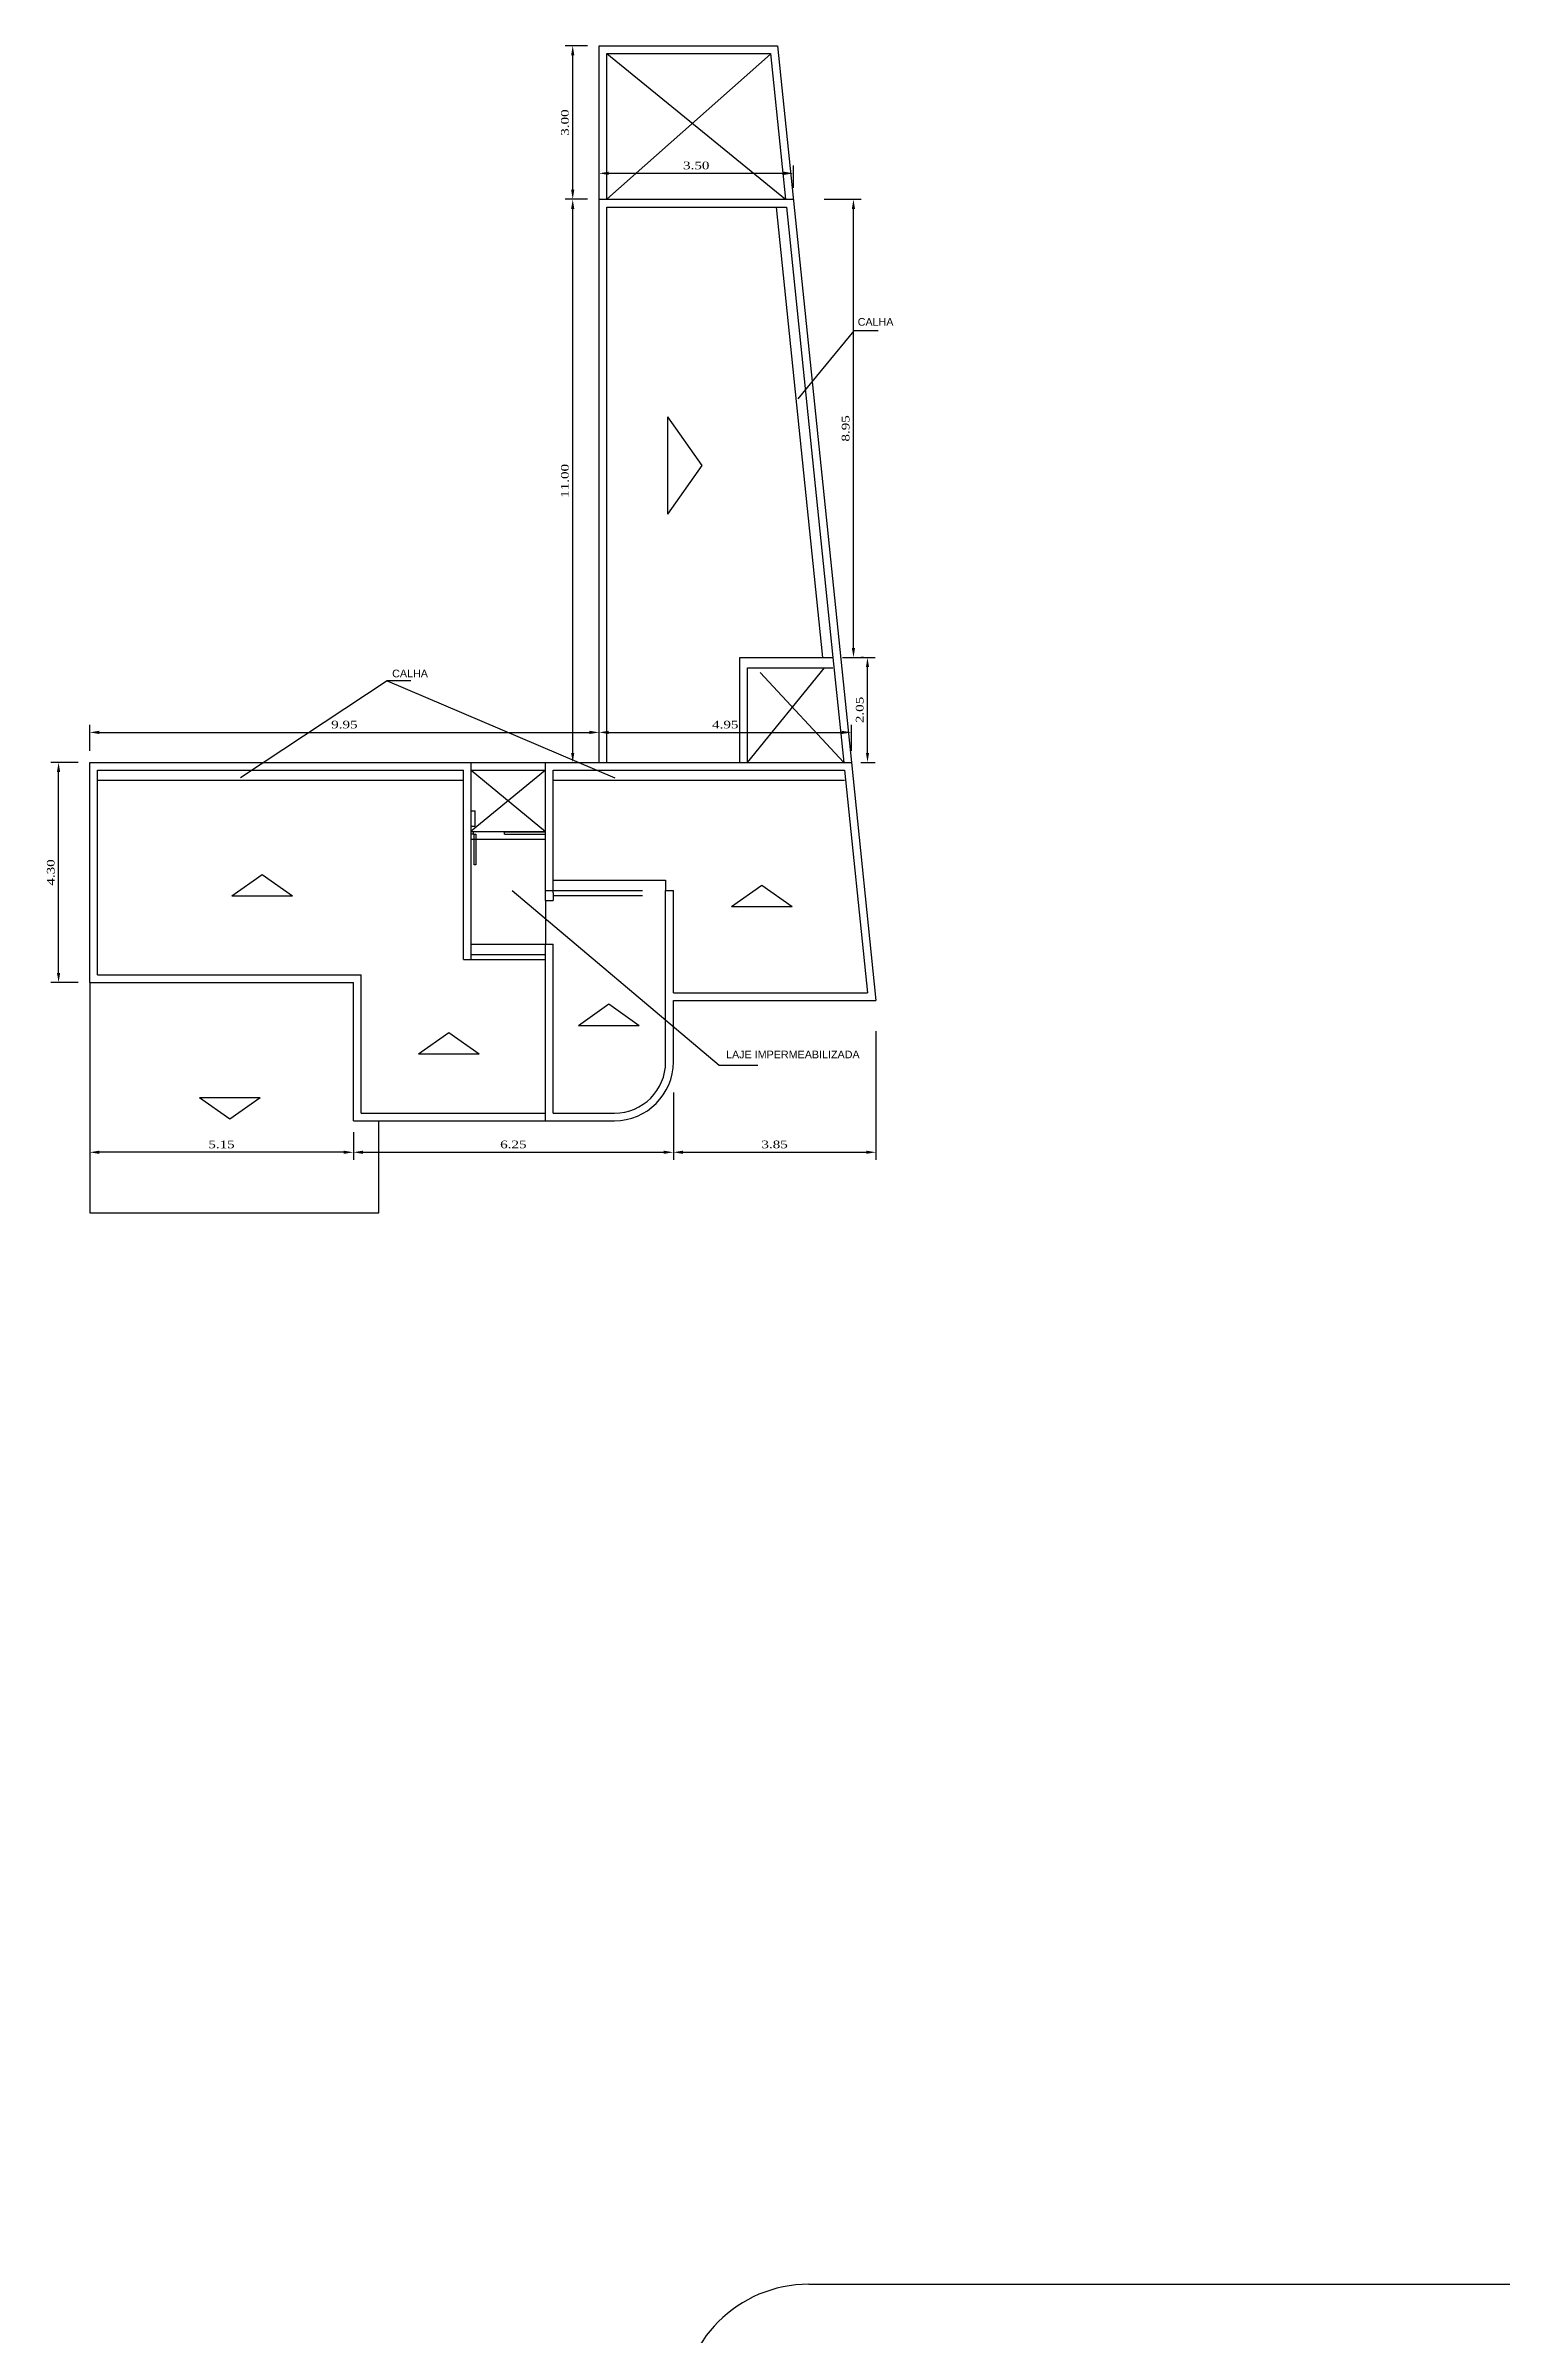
# Model space of a CAD drawing. Extents: x 2634 to 2816, y 1224 to 1357.
# Drawn here: x 2712.92 to 2741.35, y 1311.83 to 1356.53 of the extents above; entities that cross this region are included whole.
import ezdxf

# ---------------------------------------------------------------- set-up
doc = ezdxf.new("R2010")
doc.units = 0
doc.header["$LTSCALE"] = 35
doc.linetypes.add('DASHED', pattern=[0.75, 0.5, -0.25])
doc.linetypes.add('DASHED2', pattern=[0.375, 0.25, -0.125])
doc.layers.get('0').update_dxf_attribs({"linetype": 'CONTINUOUS'})
doc.layers.get('DEFPOINTS').update_dxf_attribs({"linetype": 'CONTINUOUS'})
for name, color, linetype in [('ALVENARIA', 1, 'CONTINUOUS'), ('FRACA', 2, 'CONTINUOUS'), ('MÉDIA', 4, 'CONTINUOUS')]:
    doc.layers.add(name, color=color, linetype=linetype)
doc.styles.add('REGUA60', font='times.ttf', dxfattribs={"width": 1.3})
doc.dimstyles.new('STANDARD$0', dxfattribs={"dimscale": 0.75, "dimtxt": 1.5, "dimasz": 0.01, "dimexe": 2, "dimexo": 3, "dimgap": 0.98, "dimtad": 1, "dimrnd": 0.5, "dimdsep": 46, "dimlunit": 6, "dimtxsty": 'REGUA60', "dimblk1": 'ARCHTICK', "dimblk2": 'ARCHTICK', "dimsah": 1, "dimcen": 4, "dimdle": 4, "dimclrt": 2, "dimaunit": 1, "dimadec": 0, "dimazin": 0, "dimtfac": 1, "dimtdec": 4, "dimtofl": 0, "dimtmove": 0, "dimatfit": 3, "dimldrblk": 'ARCHTICK', "dimfxl": 1, "dimtolj": 1, "dimtzin": 0, "dimarcsym": 0})

# ---------------------------------------------------------------- blocks, each defined once
blk = doc.blocks.new('*D69')
at = {"layer": 'DEFPOINTS', "color": 0}
for p in [(2713.776, 1335.534), (2718.926, 1335.534), (2713.776, 1334.918)]:
    blk.add_point(p, dxfattribs=at)
at = {"layer": 'FRACA', "color": 0}
for p, q in [((2718.926, 1335.309), (2718.926, 1334.768)), ((2718.738, 1334.918), (2713.963, 1334.918))]:
    blk.add_line(p, q, dxfattribs=at)
for points in [[(2713.963, 1334.949), (2713.963, 1334.887), (2713.776, 1334.918)], [(2718.738, 1334.949), (2718.738, 1334.887), (2718.926, 1334.918)]]:
    blk.add_solid(points, dxfattribs=at)
at = {"layer": 'FRACA', "color": 2, "insert": (2716.351, 1335.07), "char_height": 0.15, "attachment_point": 5, "style": 'REGUA60'}
blk.add_mtext('\\A1;5.15', dxfattribs=at)
blk = doc.blocks.new('_ARCHTICK')
at = {"color": 0, "linetype": 'ByBlock', "const_width": 0.15}
blk.add_lwpolyline([(-0.5, -0.5), (0.5, 0.5)], dxfattribs=at)
blk = doc.blocks.new('*D70')
at = {"layer": 'DEFPOINTS', "color": 0}
for p in [(2725.176, 1336.684), (2718.926, 1335.534), (2725.176, 1334.918)]:
    blk.add_point(p, dxfattribs=at)
at = {"layer": 'FRACA', "color": 0}
for p, q in [((2725.176, 1336.084), (2725.176, 1334.768)), ((2718.926, 1334.934), (2718.926, 1334.768)), ((2719.113, 1334.918), (2724.988, 1334.918))]:
    blk.add_line(p, q, dxfattribs=at)
for points in [[(2719.113, 1334.949), (2719.113, 1334.887), (2718.926, 1334.918)], [(2724.988, 1334.949), (2724.988, 1334.887), (2725.176, 1334.918)]]:
    blk.add_solid(points, dxfattribs=at)
at = {"layer": 'FRACA', "color": 2, "insert": (2722.051, 1335.07), "char_height": 0.15, "attachment_point": 5, "style": 'REGUA60'}
blk.add_mtext('\\A1;6.25', dxfattribs=at)
blk = doc.blocks.new('*D71')
at = {"layer": 'DEFPOINTS', "color": 0}
for p in [(2729.133, 1337.884), (2725.176, 1336.684), (2729.133, 1334.918)]:
    blk.add_point(p, dxfattribs=at)
at = {"layer": 'FRACA', "color": 0}
for p, q in [((2729.133, 1337.284), (2729.133, 1334.768)), ((2725.176, 1336.084), (2725.176, 1334.768)), ((2725.363, 1334.918), (2728.945, 1334.918))]:
    blk.add_line(p, q, dxfattribs=at)
for points in [[(2725.363, 1334.949), (2725.363, 1334.887), (2725.176, 1334.918)], [(2728.945, 1334.949), (2728.945, 1334.887), (2729.133, 1334.918)]]:
    blk.add_solid(points, dxfattribs=at)
at = {"layer": 'FRACA', "color": 2, "insert": (2727.154, 1335.07), "char_height": 0.15, "attachment_point": 5, "style": 'REGUA60'}
blk.add_mtext('\\A1;3.85', dxfattribs=at)
blk = doc.blocks.new('*D72')
at = {"layer": 'DEFPOINTS', "color": 0}
for p in [(2713.169, 1342.534), (2713.776, 1342.534), (2713.776, 1338.234)]:
    blk.add_point(p, dxfattribs=at)
at = {"layer": 'FRACA', "color": 0}
for p, q in [((2713.551, 1342.534), (2713.019, 1342.534)), ((2713.169, 1338.421), (2713.169, 1342.346)), ((2713.551, 1338.234), (2713.019, 1338.234))]:
    blk.add_line(p, q, dxfattribs=at)
for points in [[(2713.137, 1342.346), (2713.2, 1342.346), (2713.169, 1342.534)], [(2713.137, 1338.421), (2713.2, 1338.421), (2713.169, 1338.234)]]:
    blk.add_solid(points, dxfattribs=at)
at = {"layer": 'FRACA', "color": 2, "insert": (2713.017, 1340.384), "char_height": 0.15, "attachment_point": 5, "rotation": 90, "style": 'REGUA60'}
blk.add_mtext('\\A1;4.30', dxfattribs=at)
blk = doc.blocks.new('*D73')
at = {"layer": 'DEFPOINTS', "color": 0}
for p in [(2723.726, 1343.12), (2713.776, 1342.534), (2723.726, 1342.534)]:
    blk.add_point(p, dxfattribs=at)
at = {"layer": 'FRACA', "color": 0}
for p, q in [((2713.776, 1342.759), (2713.776, 1343.27)), ((2713.963, 1343.12), (2723.538, 1343.12))]:
    blk.add_line(p, q, dxfattribs=at)
for points in [[(2713.963, 1343.152), (2713.963, 1343.089), (2713.776, 1343.12)], [(2723.538, 1343.152), (2723.538, 1343.089), (2723.726, 1343.12)]]:
    blk.add_solid(points, dxfattribs=at)
at = {"layer": 'FRACA', "color": 2, "insert": (2718.751, 1343.272), "char_height": 0.15, "attachment_point": 5, "style": 'REGUA60'}
blk.add_mtext('\\A1;9.95', dxfattribs=at)
blk = doc.blocks.new('*D74')
at = {"layer": 'DEFPOINTS', "color": 0}
for p in [(2728.654, 1343.12), (2723.726, 1342.534), (2728.654, 1342.534)]:
    blk.add_point(p, dxfattribs=at)
at = {"layer": 'FRACA', "color": 0}
for p, q in [((2723.913, 1343.12), (2728.466, 1343.12)), ((2728.654, 1342.759), (2728.654, 1343.27))]:
    blk.add_line(p, q, dxfattribs=at)
for points in [[(2723.913, 1343.152), (2723.913, 1343.089), (2723.726, 1343.12)], [(2728.466, 1343.152), (2728.466, 1343.089), (2728.654, 1343.12)]]:
    blk.add_solid(points, dxfattribs=at)
at = {"layer": 'FRACA', "color": 2, "insert": (2726.19, 1343.272), "char_height": 0.15, "attachment_point": 5, "style": 'REGUA60'}
blk.add_mtext('\\A1;4.95', dxfattribs=at)
blk = doc.blocks.new('*D75')
at = {"layer": 'DEFPOINTS', "color": 0}
for p in [(2723.211, 1353.534), (2723.726, 1353.534), (2723.726, 1342.534)]:
    blk.add_point(p, dxfattribs=at)
at = {"layer": 'FRACA', "color": 0}
for p, q in [((2723.501, 1353.534), (2723.061, 1353.534)), ((2723.211, 1342.721), (2723.211, 1353.346))]:
    blk.add_line(p, q, dxfattribs=at)
for points in [[(2723.179, 1353.346), (2723.242, 1353.346), (2723.211, 1353.534)], [(2723.179, 1342.721), (2723.242, 1342.721), (2723.211, 1342.534)]]:
    blk.add_solid(points, dxfattribs=at)
at = {"layer": 'FRACA', "color": 2, "insert": (2723.059, 1348.034), "char_height": 0.15, "attachment_point": 5, "rotation": 90, "style": 'REGUA60'}
blk.add_mtext('\\A1;11.00', dxfattribs=at)
blk = doc.blocks.new('*D76')
at = {"layer": 'DEFPOINTS', "color": 0}
for p in [(2723.211, 1356.534), (2723.726, 1356.534), (2723.726, 1353.534)]:
    blk.add_point(p, dxfattribs=at)
at = {"layer": 'FRACA', "color": 0}
for p, q in [((2723.501, 1356.534), (2723.061, 1356.534)), ((2723.211, 1353.721), (2723.211, 1356.346))]:
    blk.add_line(p, q, dxfattribs=at)
for points in [[(2723.179, 1356.346), (2723.242, 1356.346), (2723.211, 1356.534)], [(2723.179, 1353.721), (2723.242, 1353.721), (2723.211, 1353.534)]]:
    blk.add_solid(points, dxfattribs=at)
at = {"layer": 'FRACA', "color": 2, "insert": (2723.059, 1355.034), "char_height": 0.15, "attachment_point": 5, "rotation": 90, "style": 'REGUA60'}
blk.add_mtext('\\A1;3.00', dxfattribs=at)
blk = doc.blocks.new('*D77')
at = {"layer": 'DEFPOINTS', "color": 0}
for p in [(2727.52, 1354.042), (2723.726, 1353.534), (2727.52, 1353.534)]:
    blk.add_point(p, dxfattribs=at)
at = {"layer": 'FRACA', "color": 0}
for p, q in [((2727.52, 1353.759), (2727.52, 1354.192)), ((2723.913, 1354.042), (2727.332, 1354.042))]:
    blk.add_line(p, q, dxfattribs=at)
for points in [[(2723.913, 1354.074), (2723.913, 1354.011), (2723.726, 1354.042)], [(2727.332, 1354.074), (2727.332, 1354.011), (2727.52, 1354.042)]]:
    blk.add_solid(points, dxfattribs=at)
at = {"layer": 'FRACA', "color": 2, "insert": (2725.623, 1354.194), "char_height": 0.15, "attachment_point": 5, "style": 'REGUA60'}
blk.add_mtext('\\A1;3.50', dxfattribs=at)
blk = doc.blocks.new('*D78')
at = {"layer": 'DEFPOINTS', "color": 0}
for p in [(2728.291, 1344.584), (2728.968, 1344.584), (2728.654, 1342.534)]:
    blk.add_point(p, dxfattribs=at)
at = {"layer": 'FRACA', "color": 0}
for p, q in [((2728.479, 1344.584), (2729.118, 1344.584)), ((2728.968, 1342.721), (2728.968, 1344.396)), ((2728.841, 1342.534), (2729.118, 1342.534))]:
    blk.add_line(p, q, dxfattribs=at)
for points in [[(2728.937, 1344.396), (2728.999, 1344.396), (2728.968, 1344.584)], [(2728.937, 1342.721), (2728.999, 1342.721), (2728.968, 1342.534)]]:
    blk.add_solid(points, dxfattribs=at)
at = {"layer": 'FRACA', "color": 2, "insert": (2728.817, 1343.559), "char_height": 0.15, "attachment_point": 5, "rotation": 90, "style": 'REGUA60'}
blk.add_mtext('\\A1;2.05', dxfattribs=at)
blk = doc.blocks.new('*D79')
at = {"layer": 'DEFPOINTS', "color": 0}
for p in [(2727.52, 1353.534), (2728.694, 1353.534), (2728.291, 1344.584)]:
    blk.add_point(p, dxfattribs=at)
at = {"layer": 'FRACA', "color": 0}
for p, q in [((2728.12, 1353.534), (2728.844, 1353.534)), ((2728.694, 1344.771), (2728.694, 1353.346)), ((2728.891, 1344.584), (2728.844, 1344.584))]:
    blk.add_line(p, q, dxfattribs=at)
for points in [[(2728.662, 1353.346), (2728.725, 1353.346), (2728.694, 1353.534)], [(2728.662, 1344.771), (2728.725, 1344.771), (2728.694, 1344.584)]]:
    blk.add_solid(points, dxfattribs=at)
at = {"layer": 'FRACA', "color": 2, "insert": (2728.542, 1349.059), "char_height": 0.15, "attachment_point": 5, "rotation": 90, "style": 'REGUA60'}
blk.add_mtext('\\A1;8.95', dxfattribs=at)

msp = doc.modelspace()

# ---------------------------------------------------------------- linework, layer by layer
at = {"layer": 'ALVENARIA'}
for p, q in [((2728.291, 1344.584), (2728.503, 1342.534)), ((2713.776, 1342.534), (2721.226, 1342.534)), ((2713.776, 1338.234), (2713.776, 1342.534)), ((2721.226, 1338.684), (2721.226, 1342.534)), ((2722.676, 1339.984), (2722.676, 1342.534)), ((2722.676, 1342.534), (2728.654, 1342.534)), ((2728.654, 1342.534), (2729.133, 1337.884)), ((2713.926, 1342.384), (2721.076, 1342.384)), ((2713.926, 1338.384), (2713.926, 1342.384)), ((2721.076, 1338.684), (2721.076, 1342.384)), ((2722.826, 1342.384), (2728.518, 1342.384)), ((2722.826, 1339.984), (2722.826, 1342.384)), ((2728.518, 1342.384), (2728.967, 1338.034)), ((2722.676, 1340.034), (2722.826, 1340.034)), ((2722.676, 1339.834), (2722.676, 1339.984)), ((2722.826, 1339.984), (2722.826, 1339.834)), ((2725.026, 1336.684), (2725.026, 1340.034)), ((2725.026, 1340.034), (2725.176, 1340.034)), ((2725.176, 1338.034), (2725.176, 1340.034)), ((2722.676, 1339.834), (2722.826, 1339.834)), ((2722.676, 1335.534), (2722.676, 1338.984)), ((2722.676, 1338.984), (2722.826, 1338.984)), ((2722.826, 1335.684), (2722.826, 1338.984)), ((2721.076, 1338.684), (2721.226, 1338.684)), ((2713.776, 1338.234), (2718.926, 1338.234)), ((2713.926, 1338.384), (2719.076, 1338.384)), ((2718.926, 1335.534), (2718.926, 1338.234)), ((2719.076, 1335.684), (2719.076, 1338.384)), ((2725.176, 1338.034), (2728.967, 1338.034)), ((2725.176, 1337.884), (2729.133, 1337.884)), ((2725.176, 1336.684), (2725.176, 1337.884)), ((2718.926, 1335.534), (2722.826, 1335.534)), ((2719.076, 1335.684), (2722.676, 1335.684)), ((2722.826, 1335.684), (2724.026, 1335.684)), ((2722.826, 1335.534), (2724.026, 1335.534))]:
    msp.add_line(p, q, dxfattribs=at)
for radius in [1.15, 1]:
    msp.add_arc((2724.026, 1336.684), radius, 270, 0, dxfattribs=at)
at = {"layer": 'FRACA'}
for p, q in [((2728.7, 1350.962), (2727.61, 1349.636)), ((2729.176, 1350.962), (2728.7, 1350.962)), ((2719.586, 1344.125), (2716.722, 1342.233)), ((2720.047, 1344.125), (2719.586, 1344.125)), ((2719.586, 1344.125), (2724.035, 1342.233)), ((2721.226, 1342.534), (2722.676, 1342.534)), ((2721.226, 1342.384), (2722.676, 1342.384)), ((2721.226, 1341.589), (2721.306, 1341.589)), ((2721.226, 1341.289), (2721.306, 1341.289)), ((2721.306, 1341.289), (2721.306, 1341.589)), ((2721.226, 1341.184), (2722.676, 1341.184)), ((2721.226, 1341.034), (2722.676, 1341.034)), ((2726.068, 1336.616), (2722.03, 1340.028)), ((2722.826, 1340.234), (2725.026, 1340.234)), ((2725.026, 1340.234), (2725.026, 1340.034)), ((2722.676, 1339.834), (2722.676, 1338.984)), ((2721.226, 1338.984), (2722.676, 1338.984)), ((2726.827, 1336.616), (2726.068, 1336.616))]:
    msp.add_line(p, q, dxfattribs=at)
at = {"layer": 'FRACA', "linetype": 'DASHED2', "ltscale": 0.2}
for p, q in [((2722.826, 1340.034), (2725.026, 1340.034)), ((2722.826, 1339.934), (2725.026, 1339.934)), ((2721.226, 1338.784), (2722.676, 1338.784)), ((2721.226, 1338.684), (2722.676, 1338.684))]:
    msp.add_line(p, q, dxfattribs=at)
at = {"layer": 'MÉDIA'}
for p, q in [((2723.726, 1356.534), (2727.21, 1356.534)), ((2723.726, 1342.534), (2723.726, 1356.534)), ((2727.21, 1356.534), (2728.654, 1342.534)), ((2723.876, 1356.384), (2727.369, 1353.534)), ((2723.876, 1353.534), (2723.876, 1356.384)), ((2723.876, 1356.384), (2727.075, 1356.384)), ((2723.876, 1353.534), (2727.076, 1356.371)), ((2727.075, 1356.384), (2727.369, 1353.534)), ((2723.726, 1353.534), (2727.52, 1353.534)), ((2723.876, 1342.534), (2723.876, 1353.384)), ((2723.876, 1353.384), (2727.384, 1353.384)), ((2727.183, 1353.384), (2728.09, 1344.584)), ((2727.384, 1353.384), (2728.291, 1344.584)), ((2725.74, 1348.336), (2725.069, 1349.288)), ((2725.069, 1347.384), (2725.069, 1349.288)), ((2725.069, 1347.384), (2725.74, 1348.336)), ((2726.626, 1342.534), (2728.129, 1344.384)), ((2726.626, 1342.534), (2726.626, 1344.384)), ((2726.626, 1344.384), (2728.291, 1344.384)), ((2728.503, 1342.534), (2726.874, 1344.289)), ((2713.926, 1342.184), (2721.076, 1342.184)), ((2722.676, 1342.384), (2721.226, 1341.189)), ((2721.226, 1342.384), (2722.676, 1341.184)), ((2722.826, 1342.184), (2728.518, 1342.184)), ((2721.276, 1341.134), (2721.226, 1341.134)), ((2721.276, 1341.134), (2721.276, 1341.184)), ((2721.276, 1341.134), (2721.316, 1341.134)), ((2721.286, 1340.534), (2721.286, 1341.134)), ((2721.316, 1341.134), (2721.316, 1340.534)), ((2721.876, 1341.134), (2721.876, 1341.184)), ((2721.876, 1341.175), (2722.676, 1341.175)), ((2721.876, 1341.134), (2722.676, 1341.134)), ((2717.145, 1340.34), (2716.552, 1339.923)), ((2717.737, 1339.923), (2717.145, 1340.34)), ((2721.316, 1340.534), (2721.286, 1340.534)), ((2717.737, 1339.923), (2716.552, 1339.923)), ((2726.906, 1340.132), (2726.313, 1339.715)), ((2727.498, 1339.715), (2726.906, 1340.132)), ((2727.498, 1339.715), (2726.313, 1339.715)), ((2713.776, 1338.234), (2713.776, 1333.734)), ((2723.918, 1337.808), (2723.326, 1337.391)), ((2724.511, 1337.391), (2723.918, 1337.808)), ((2720.792, 1337.253), (2720.2, 1336.836)), ((2721.385, 1336.836), (2720.792, 1337.253)), ((2724.511, 1337.391), (2723.326, 1337.391)), ((2721.385, 1336.836), (2720.2, 1336.836)), ((2715.923, 1335.991), (2717.108, 1335.991)), ((2715.923, 1335.991), (2716.515, 1335.573)), ((2716.515, 1335.573), (2717.108, 1335.991)), ((2719.426, 1333.734), (2719.426, 1335.534)), ((2713.776, 1333.734), (2719.426, 1333.734)), ((2727.822, 1312.804), (2769.772, 1312.804))]:
    msp.add_line(p, q, dxfattribs=at)
at = {"layer": 'MÉDIA', "linetype": 'DASHED', "ltscale": 0.2}
for p, q in [((2726.476, 1344.584), (2728.291, 1344.584)), ((2726.476, 1342.534), (2726.476, 1344.584))]:
    msp.add_line(p, q, dxfattribs=at)
at = {"layer": 'MÉDIA'}
msp.add_arc((2727.822, 1310.304), 2.5, 90, 180, dxfattribs=at)

# ---------------------------------------------------------------- texts
at = {"layer": 'FRACA', "char_height": 0.15, "attachment_point": 1, "style": 'REGUA60'}
for insert in [(2728.777, 1351.215), (2719.684, 1344.346)]:
    msp.add_mtext('\\fArial|b0|i0|c0|p34;\\C4;CALHA', dxfattribs=dict(at, insert=insert))
at = {"layer": 'MÉDIA', "insert": (2726.206, 1336.903), "char_height": 0.15, "attachment_point": 1, "style": 'REGUA60'}
msp.add_mtext('\\fArial|b0|i0|c0|p34;\\C4;LAJE IMPERMEABILIZADA', dxfattribs=at)

# ---------------------------------------------------------------- dimensions: what is measured, and where the dimension line sits
at = {"layer": 'FRACA'}
for base, p1, p2, override, picture, middle in [((2723.211, 1356.534), (2723.726, 1353.534), (2723.726, 1356.534), {"dimtxt": 0.2, "dimasz": 0.25, "dimexe": 0.2, "dimexo": 0.3, "dimgap": 0.1, "dimtoh": 1, "dimlfac": -1, "dimrnd": 0, "dimzin": 7, "dimlunit": 2, "dimsah": 0, "dimdle": 0.1, "dimse1": 1, "dimtofl": 1, "dimatfit": 0}, '*D76', (2723.059, 1355.034)), ((2723.211, 1353.534), (2723.726, 1342.534), (2723.726, 1353.534), {"dimtxt": 0.2, "dimasz": 0.25, "dimexe": 0.2, "dimexo": 0.3, "dimgap": 0.1, "dimtoh": 1, "dimlfac": -1, "dimrnd": 0, "dimzin": 7, "dimlunit": 2, "dimsah": 0, "dimdle": 0.1, "dimse1": 1, "dimtofl": 1, "dimatfit": 0}, '*D75', (2723.059, 1348.034)), ((2728.694, 1353.534), (2728.291, 1344.584), (2727.52, 1353.534), {"dimtxt": 0.2, "dimasz": 0.25, "dimexe": 0.2, "dimexo": 0.8, "dimgap": 0.1, "dimtoh": 1, "dimlfac": -1, "dimrnd": 0, "dimzin": 7, "dimlunit": 2, "dimsah": 0, "dimdle": 0.1, "dimtofl": 1, "dimatfit": 0}, '*D79', (2728.542, 1349.059)), ((2728.968, 1344.584), (2728.654, 1342.534), (2728.291, 1344.584), {"dimtxt": 0.2, "dimasz": 0.25, "dimexe": 0.2, "dimexo": 0.25, "dimgap": 0.1, "dimtoh": 1, "dimlfac": -1, "dimrnd": 0, "dimzin": 7, "dimlunit": 2, "dimsah": 0, "dimdle": 0.1, "dimtofl": 1, "dimatfit": 0}, '*D78', (2728.817, 1343.559)), ((2713.169, 1342.534), (2713.776, 1338.234), (2713.776, 1342.534), {"dimtxt": 0.2, "dimasz": 0.25, "dimexe": 0.2, "dimexo": 0.3, "dimgap": 0.1, "dimtoh": 1, "dimlfac": -1, "dimrnd": 0, "dimzin": 7, "dimlunit": 2, "dimsah": 0, "dimdle": 0.1, "dimtofl": 1, "dimatfit": 0}, '*D72', (2713.017, 1340.384))]:
    dim = msp.add_linear_dim(base=base, p1=p1, p2=p2, angle=90, dimstyle='STANDARD$0', override=override, dxfattribs=at)
    dim.commit()
    dim.dimension.update_dxf_attribs({"geometry": picture, "text_midpoint": middle})
for base, p1, p2, override, picture, middle in [((2727.52, 1354.042), (2723.726, 1353.534), (2727.52, 1353.534), {"dimtxt": 0.2, "dimasz": 0.25, "dimexe": 0.2, "dimexo": 0.3, "dimgap": 0.1, "dimtoh": 1, "dimlfac": -1, "dimrnd": 3.5, "dimzin": 7, "dimlunit": 2, "dimsah": 0, "dimdle": 0.1, "dimse1": 1, "dimtofl": 1, "dimatfit": 0}, '*D77', (2725.623, 1354.194)), ((2723.726, 1343.12), (2713.776, 1342.534), (2723.726, 1342.534), {"dimtxt": 0.2, "dimasz": 0.25, "dimexe": 0.2, "dimexo": 0.3, "dimgap": 0.1, "dimtoh": 1, "dimlfac": -1, "dimrnd": 0, "dimzin": 7, "dimlunit": 2, "dimsah": 0, "dimdle": 0.1, "dimse2": 1, "dimtofl": 1, "dimatfit": 0}, '*D73', (2718.751, 1343.272)), ((2728.654, 1343.12), (2723.726, 1342.534), (2728.654, 1342.534), {"dimtxt": 0.2, "dimasz": 0.25, "dimexe": 0.2, "dimexo": 0.3, "dimgap": 0.1, "dimtoh": 1, "dimlfac": -1, "dimrnd": 4.95, "dimzin": 7, "dimlunit": 2, "dimsah": 0, "dimdle": 0.1, "dimse1": 1, "dimtofl": 1, "dimatfit": 0}, '*D74', (2726.19, 1343.272)), ((2729.133, 1334.918), (2725.176, 1336.684), (2729.133, 1337.884), {"dimtxt": 0.2, "dimasz": 0.25, "dimexe": 0.2, "dimexo": 0.8, "dimgap": 0.1, "dimtoh": 1, "dimlfac": -1, "dimrnd": 3.85, "dimzin": 7, "dimlunit": 2, "dimsah": 0, "dimdle": 0.1, "dimtofl": 1, "dimatfit": 0}, '*D71', (2727.154, 1335.07)), ((2725.176, 1334.918), (2718.926, 1335.534), (2725.176, 1336.684), {"dimtxt": 0.2, "dimasz": 0.25, "dimexe": 0.2, "dimexo": 0.8, "dimgap": 0.1, "dimtoh": 1, "dimlfac": -1, "dimrnd": 0, "dimzin": 7, "dimlunit": 2, "dimsah": 0, "dimdle": 0.1, "dimtofl": 1, "dimatfit": 0}, '*D70', (2722.051, 1335.07)), ((2713.776, 1334.918), (2718.926, 1335.534), (2713.776, 1335.534), {"dimtxt": 0.2, "dimasz": 0.25, "dimexe": 0.2, "dimexo": 0.3, "dimgap": 0.1, "dimtoh": 1, "dimlfac": -1, "dimrnd": 0, "dimzin": 7, "dimlunit": 2, "dimsah": 0, "dimdle": 0.1, "dimse2": 1, "dimtofl": 1, "dimatfit": 0}, '*D69', (2716.351, 1335.07))]:
    dim = msp.add_linear_dim(base=base, p1=p1, p2=p2, dimstyle='STANDARD$0', override=override, dxfattribs=at)
    dim.commit()
    dim.dimension.update_dxf_attribs({"geometry": picture, "text_midpoint": middle})

doc.saveas('drawing.dxf')
